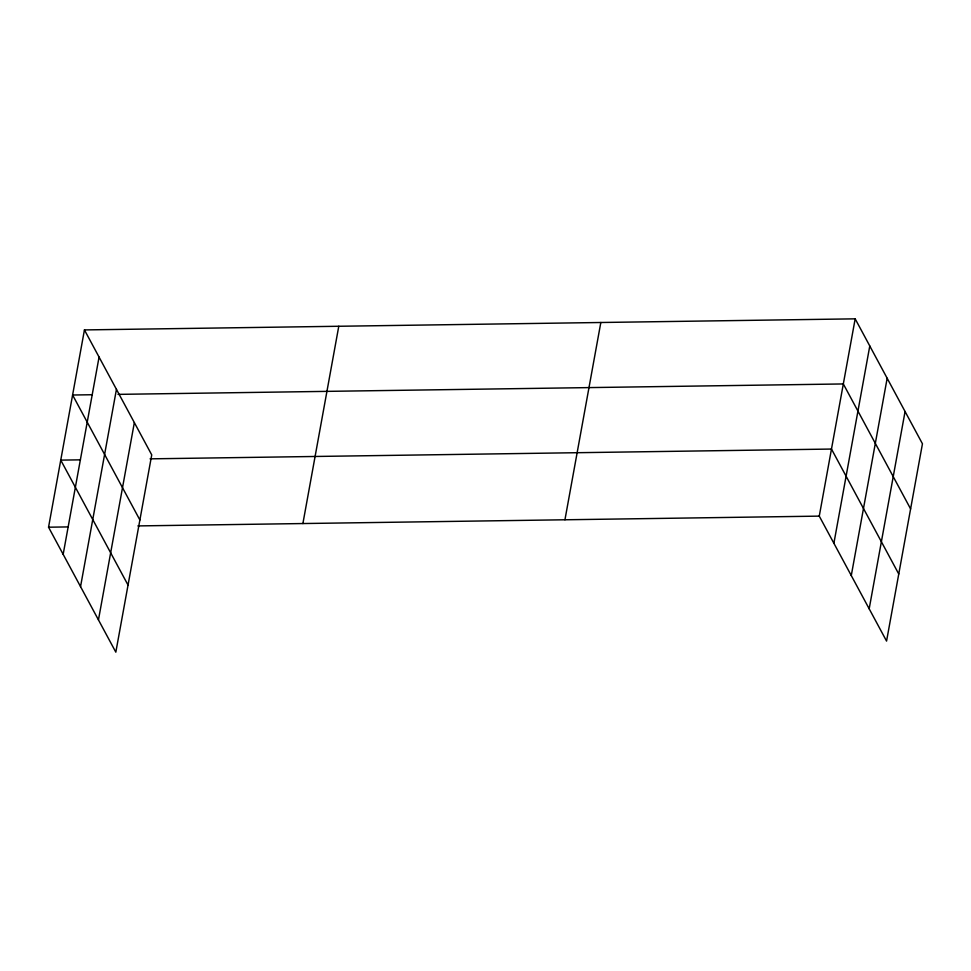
<?xml version="1.0" encoding="UTF-8"?>
<svg xmlns="http://www.w3.org/2000/svg" width="971" height="971" viewBox="0 0 971 971"><rect width="100%" height="100%" fill="white"/><g stroke="black" fill="none" stroke-linecap="round" stroke-linejoin="round"><path stroke-width="1.46" d="M84.441 329.922L151.731 454.877L115.828 652.16L48.55 527.204L84.441 329.922L855.172 318.84L922.45 443.796L886.559 641.078L819.269 516.123L855.172 318.84M63.164 554.344L99.066 357.061M80.544 586.63L116.447 389.347M98.459 619.886L134.35 422.603M302.891 523.551L338.782 326.256M564.94 519.776L600.831 322.493M833.895 543.275L869.785 345.992M851.276 575.548L887.166 378.265M869.179 608.805L905.069 411.522M92.281 394.736L72.594 395.015L139.885 519.983M118.013 394.372L843.326 383.946L910.604 508.901M80.435 459.841L60.748 460.12L128.038 585.088M150.08 458.846L831.479 449.051L898.758 574.007M48.55 527.204L68.237 526.913M137.87 525.918L819.269 516.123"/></g></svg>
